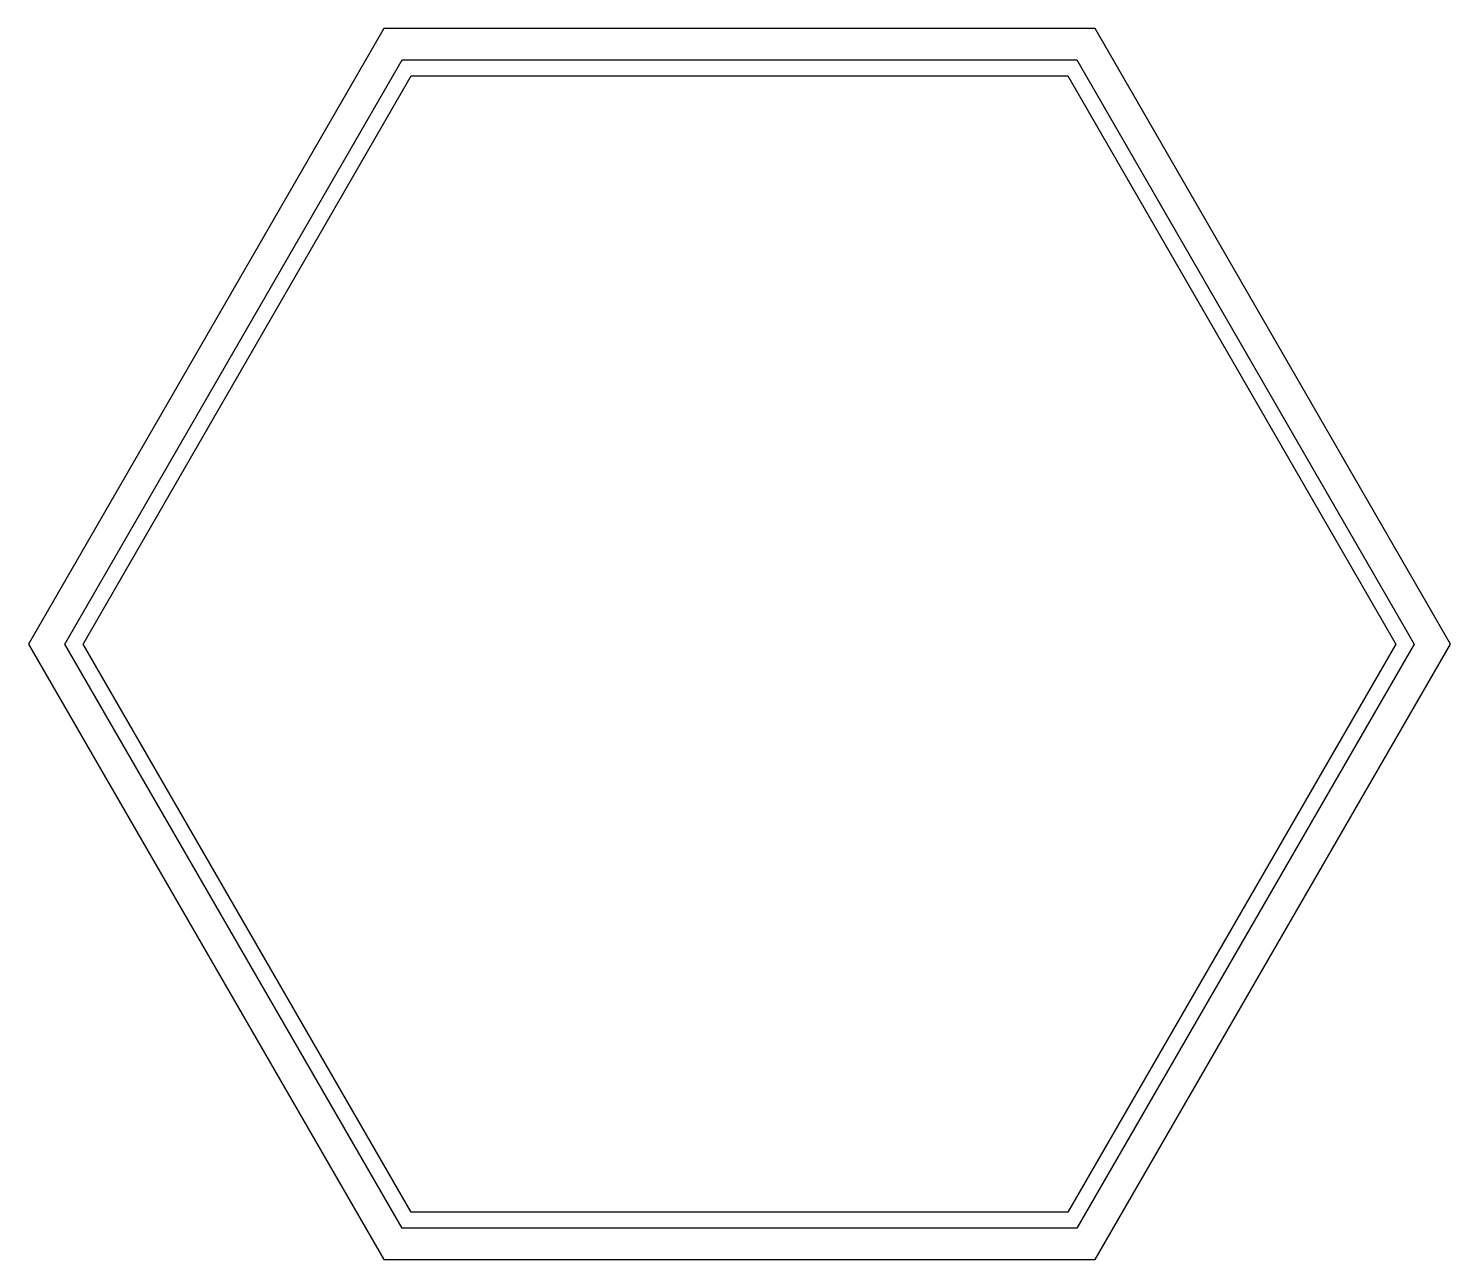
# Model space of a CAD drawing. Header units: millimetres. Extents: x -90 to 90, y -78 to 78.
import ezdxf

# ---------------------------------------------------------------- set-up
doc = ezdxf.new("R2010")
doc.units = ezdxf.units.MM
doc.layers.get('0').update_dxf_attribs({"linetype": 'CONTINUOUS'})

msp = doc.modelspace()

# ---------------------------------------------------------------- linework, layer by layer
for points in [[(-45.13, -78.17), (45.13, -78.17), (90.26, 0), (45.13, 78.17), (-45.13, 78.17), (-90.26, 0)], [(42.82, 74.17), (85.64, 0), (42.82, -74.17), (-42.82, -74.17), (-85.64, 0), (-42.82, 74.17)], [(83.33, 0), (41.67, -72.17), (-41.67, -72.17), (-83.33, 0), (-41.67, 72.17), (41.67, 72.17)]]:
    msp.add_lwpolyline(points, close=True)

doc.saveas('drawing.dxf')
